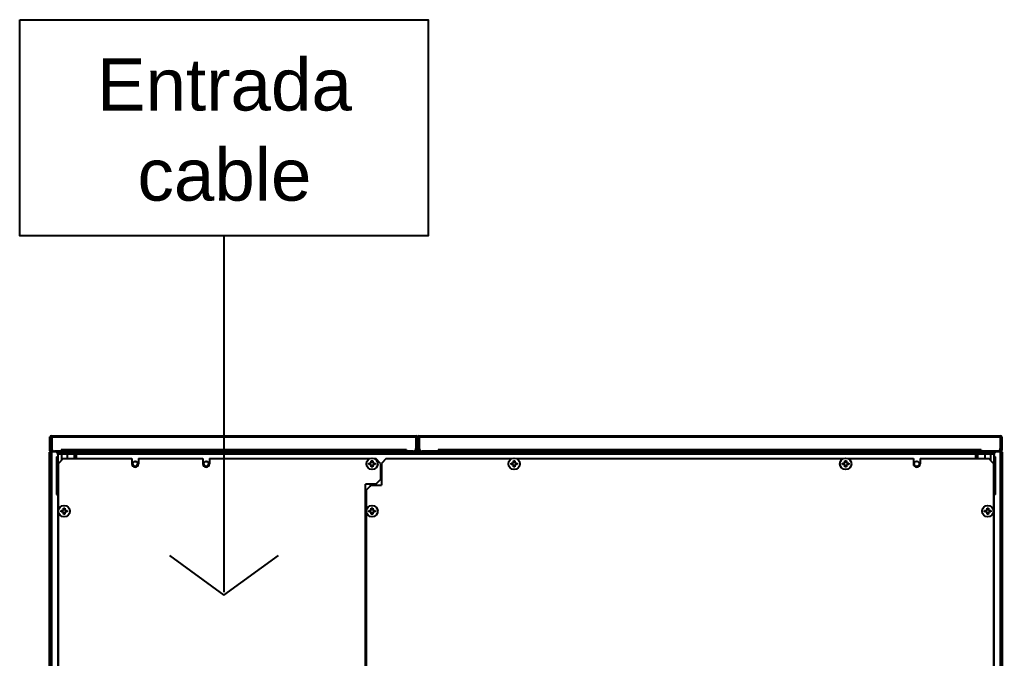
# Model space of a CAD drawing. Header units: millimetres. Extents: x -3 to 101, y -1 to 134.
# Drawn here: x -3.2 to 100.6, y 66.6 to 134.1 of the extents above; entities that cross this region are included whole.
import ezdxf
from ezdxf.enums import TextEntityAlignment as Align

# ---------------------------------------------------------------- set-up
doc = ezdxf.new("R2010")
doc.units = ezdxf.units.MM
doc.layers.add('DIMENSIONES', color=130, linetype='Continuous', lineweight=5)
doc.styles.get("Standard").update_dxf_attribs({"font": 'arial.ttf'})

msp = doc.modelspace()

# ---------------------------------------------------------------- linework, layer by layer
at = {"color": 7}
for p, q in [((18.41, 111.24), (18.41, 73.61)), ((12.64, 77.45), (18.41, 73.29)), ((18.41, 73.29), (24.18, 77.45))]:
    msp.add_line(p, q, dxfattribs=at)
for p, q in [((0.04, 88.54), (0.04, 90.02)), ((0.08, 90.02), (0.04, 90.02)), ((0.07, 89.88), (0.04, 89.88)), ((0.07, 88.6), (0.07, 89.96)), ((0.07, 89.96), (0.19, 89.96)), ((0.19, 88.74), (0.19, 89.96)), ((0.21, 89.88), (0.19, 89.88)), ((0.21, 90.1), (0.21, 89.98)), ((0.21, 90.1), (38.68, 90.1)), ((0.21, 88.72), (0.21, 89.98)), ((0.21, 89.98), (0.22, 89.98)), ((0.21, 89.96), (0.22, 89.96)), ((0.22, 90.1), (0.22, 88.78)), ((38.67, 89.96), (0.22, 89.96)), ((38.67, 90.1), (38.67, 88.78)), ((38.68, 89.98), (38.67, 89.98)), ((38.7, 89.88), (38.67, 89.88)), ((38.68, 90.1), (38.68, 89.98)), ((38.7, 89.96), (38.7, 88.74)), ((38.82, 89.96), (38.7, 89.96)), ((38.87, 90.02), (38.81, 90.02)), ((38.82, 89.96), (38.82, 88.6)), ((38.86, 89.88), (38.82, 89.88)), ((38.86, 88.59), (38.86, 89.96)), ((38.86, 89.96), (38.98, 89.96)), ((38.98, 88.59), (38.98, 89.96)), ((39.01, 89.88), (38.98, 89.88)), ((39, 90.1), (39, 89.98)), ((39, 90.1), (100.37, 90.1)), ((39, 89.98), (39.01, 89.98)), ((39.01, 90.1), (39.01, 88.78)), ((100.36, 89.96), (39.01, 89.96)), ((100.36, 90.1), (100.36, 88.78)), ((100.37, 89.98), (100.36, 89.98)), ((100.36, 89.96), (100.37, 89.96)), ((100.37, 90.1), (100.37, 89.98)), ((100.37, 89.97), (100.37, 88.72)), ((100.39, 89.88), (100.37, 89.88)), ((100.51, 89.96), (100.39, 89.96)), ((100.39, 89.96), (100.39, 88.74)), ((100.54, 90.02), (100.5, 90.02)), ((100.51, 89.96), (100.51, 88.6)), ((100.54, 89.88), (100.51, 89.88)), ((100.54, 88.54), (100.54, 90.02)), ((0, 3.4), (0, 88.4)), ((0, 88.4), (0.07, 88.4)), ((0.04, 88.54), (0.09, 88.54)), ((0.07, 88.74), (0.19, 88.74)), ((0.19, 88.6), (0.07, 88.6)), ((0.07, 3.34), (0.07, 88.46)), ((0.07, 88.46), (0.19, 88.46)), ((0.07, 88.45), (0.57, 88.45)), ((0.19, 88.46), (0.19, 88.45)), ((0.19, 88.45), (0.19, 3.35)), ((0.21, 88.6), (0.21, 88.72)), ((0.23, 88.72), (0.21, 88.72)), ((0.21, 88.6), (0.21, 88.48)), ((0.28, 88.6), (0.21, 88.6)), ((0.21, 88.6), (0.28, 88.6)), ((0.21, 88.48), (0.52, 88.48)), ((38.37, 88.48), (0.52, 88.48)), ((0.73, 88.4), (2.57, 88.4)), ((0.87, 88.2), (2.57, 88.2)), ((1.22, 88.62), (1.22, 88.48)), ((37.67, 88.62), (1.22, 88.62)), ((1.24, 88.2), (1.24, 87.55)), ((1.84, 88.2), (1.84, 87.7)), ((2.57, 88.4), (2.57, 88.2)), ((2.57, 88.4), (2.79, 88.4)), ((2.74, 88.48), (2.74, 88.4)), ((2.79, 88.4), (2.79, 88.48)), ((2.79, 87.7), (2.79, 88.4)), ((97.79, 88.4), (2.79, 88.4)), ((2.99, 88.4), (2.99, 88.48)), ((3.71, 88.48), (3.71, 88.4)), ((4.31, 88.48), (4.31, 88.4)), ((7.89, 88.48), (7.89, 88.4)), ((12.69, 88.4), (12.69, 88.48)), ((15.29, 88.48), (15.29, 88.4)), ((20.29, 88.4), (20.29, 88.48)), ((22.89, 88.48), (22.89, 88.4)), ((27.69, 88.4), (27.69, 88.48)), ((32.98, 88.48), (32.98, 88.45)), ((38.84, 88.45), (32.98, 88.45)), ((33.28, 88.48), (33.28, 88.45)), ((35.29, 88.4), (35.29, 88.45)), ((35.49, 88.4), (35.49, 88.45)), ((36.21, 88.45), (36.21, 88.4)), ((36.81, 88.45), (36.81, 88.4)), ((37.67, 88.62), (37.67, 88.48)), ((38.84, 88.57), (38.58, 88.57)), ((38.68, 88.6), (38.61, 88.6)), ((38.68, 88.72), (38.66, 88.72)), ((38.67, 88.78), (38.67, 88.72)), ((38.67, 88.6), (38.67, 88.57)), ((38.68, 88.6), (38.68, 88.72)), ((38.82, 88.74), (38.7, 88.74)), ((38.7, 88.6), (38.82, 88.6)), ((38.84, 88.45), (38.84, 88.57)), ((38.98, 88.59), (38.86, 88.59)), ((39.01, 88.54), (38.97, 88.54)), ((39.01, 88.62), (39.01, 88.78)), ((39.01, 88.64), (39.05, 88.64)), ((39.01, 88.5), (39.01, 88.62)), ((39.06, 88.62), (39.01, 88.62)), ((39.2, 88.5), (39.01, 88.5)), ((39.01, 88.5), (39.2, 88.5)), ((100.06, 88.48), (39.31, 88.48)), ((41.01, 88.62), (41.01, 88.48)), ((98.36, 88.62), (41.01, 88.62)), ((42.89, 88.48), (42.89, 88.4)), ((47.69, 88.4), (47.69, 88.48)), ((47.79, 88.48), (47.79, 88.4)), ((52.79, 88.4), (52.79, 88.48)), ((80.29, 88.48), (80.29, 88.4)), ((85.29, 88.4), (85.29, 88.48)), ((85.39, 88.48), (85.39, 88.4)), ((90.19, 88.4), (90.19, 88.48)), ((96.27, 88.48), (96.27, 88.4)), ((96.87, 88.48), (96.87, 88.4)), ((97.59, 88.48), (97.59, 88.4)), ((97.79, 88.48), (97.79, 88.4)), ((97.79, 88.4), (98.01, 88.4)), ((97.79, 87.7), (97.79, 88.4)), ((97.84, 88.48), (97.84, 88.4)), ((98.01, 88.4), (99.85, 88.4)), ((98.01, 88.4), (98.01, 88.2)), ((98.01, 88.2), (99.71, 88.2)), ((98.36, 88.62), (98.36, 88.48)), ((98.74, 88.2), (98.74, 87.7)), ((99.34, 88.2), (99.34, 87.53)), ((100.01, 88.45), (100.51, 88.45)), ((100.37, 88.48), (100.06, 88.48)), ((100.37, 88.6), (100.3, 88.6)), ((100.37, 88.72), (100.35, 88.72)), ((100.37, 88.6), (100.37, 88.72)), ((100.37, 88.6), (100.37, 88.48)), ((100.51, 88.74), (100.39, 88.74)), ((100.39, 88.6), (100.51, 88.6)), ((100.51, 88.46), (100.39, 88.46)), ((100.39, 88.46), (100.39, 88.45)), ((100.39, 3.35), (100.39, 88.45)), ((100.54, 88.54), (100.49, 88.54)), ((100.51, 3.34), (100.51, 88.46)), ((100.58, 88.4), (100.51, 88.4)), ((100.58, 3.4), (100.58, 88.4)), ((0, 88.1), (0.07, 88.1)), ((0.73, 87.9), (0.73, 83.9)), ((0.73, 87.9), (0.87, 87.9)), ((0.87, 88.15), (0.87, 3.65)), ((1.44, 87.7), (0.94, 87.2)), ((0.94, 49.2), (0.94, 87.2)), ((1.24, 87.55), (1.26, 87.52)), ((1.44, 87.7), (8.69, 87.7)), ((2.59, 88.18), (2.59, 87.7)), ((2.79, 88.18), (2.59, 88.18)), ((2.79, 88.18), (2.79, 87.7)), ((97.79, 88.18), (2.79, 88.18)), ((8.69, 87.7), (8.69, 87.15)), ((8.79, 87.15), (8.77, 87.15)), ((9.29, 87.15), (9.31, 87.15)), ((9.39, 87.7), (9.39, 87.15)), ((9.39, 87.7), (16.19, 87.7)), ((16.19, 87.7), (16.19, 87.15)), ((16.29, 87.15), (16.27, 87.15)), ((16.79, 87.15), (16.81, 87.15)), ((16.89, 87.7), (16.89, 87.15)), ((16.89, 87.7), (33.8, 87.7)), ((33.71, 87.08), (33.71, 87.22)), ((33.71, 87.22), (33.96, 87.22)), ((33.96, 87.22), (33.96, 87.47)), ((33.96, 87.47), (34.11, 87.47)), ((34.11, 87.47), (34.11, 87.22)), ((34.11, 87.22), (34.36, 87.22)), ((34.28, 87.7), (34.44, 87.7)), ((34.36, 87.22), (34.36, 87.08)), ((34.94, 87.2), (34.44, 87.7)), ((34.94, 87.2), (34.94, 85.5)), ((35.54, 87.7), (35.04, 87.2)), ((35.04, 87.2), (35.04, 84.9)), ((35.54, 87.7), (48.8, 87.7)), ((48.71, 87.08), (48.71, 87.22)), ((48.71, 87.22), (48.96, 87.22)), ((48.96, 87.22), (48.96, 87.47)), ((48.96, 87.47), (49.11, 87.47)), ((49.11, 87.47), (49.11, 87.22)), ((49.11, 87.22), (49.36, 87.22)), ((49.28, 87.7), (83.8, 87.7)), ((49.36, 87.22), (49.36, 87.08)), ((83.71, 87.08), (83.71, 87.22)), ((83.71, 87.22), (83.96, 87.22)), ((83.96, 87.22), (83.96, 87.47)), ((83.96, 87.47), (84.11, 87.47)), ((84.11, 87.47), (84.11, 87.22)), ((84.11, 87.22), (84.36, 87.22)), ((84.28, 87.7), (91.19, 87.7)), ((84.36, 87.22), (84.36, 87.08)), ((91.19, 87.7), (91.19, 87.15)), ((91.89, 87.7), (91.89, 87.15)), ((91.89, 87.7), (99.14, 87.7)), ((97.79, 88.18), (97.99, 88.18)), ((97.79, 87.7), (97.79, 88.18)), ((97.99, 87.7), (97.99, 88.18)), ((99.64, 87.2), (99.14, 87.7)), ((99.32, 87.52), (99.34, 87.54)), ((99.33, 87.51), (99.34, 87.53)), ((99.64, 87.2), (99.64, 58.95)), ((99.71, 3.65), (99.71, 88.15)), ((99.85, 87.9), (99.71, 87.9)), ((99.85, 83.9), (99.85, 87.9)), ((100.58, 88.1), (100.51, 88.1)), ((8.79, 87.14), (8.77, 87.14)), ((8.9, 86.94), (8.89, 86.92)), ((9.18, 86.94), (9.19, 86.92)), ((9.29, 87.14), (9.31, 87.14)), ((16.29, 87.14), (16.27, 87.14)), ((16.4, 86.94), (16.39, 86.92)), ((16.68, 86.94), (16.69, 86.92)), ((16.79, 87.14), (16.81, 87.14)), ((33.96, 87.08), (33.71, 87.08)), ((33.96, 86.83), (33.96, 87.08)), ((34.11, 86.83), (33.96, 86.83)), ((34.11, 87.08), (34.11, 86.83)), ((34.36, 87.08), (34.11, 87.08)), ((35.04, 86.12), (34.94, 86.12)), ((48.96, 87.08), (48.71, 87.08)), ((48.96, 86.83), (48.96, 87.08)), ((49.11, 86.83), (48.96, 86.83)), ((49.11, 87.08), (49.11, 86.83)), ((49.36, 87.08), (49.11, 87.08)), ((83.96, 87.08), (83.71, 87.08)), ((83.96, 86.83), (83.96, 87.08)), ((84.11, 86.83), (83.96, 86.83)), ((84.11, 87.08), (84.11, 86.83)), ((84.36, 87.08), (84.11, 87.08)), ((34.44, 85), (34.94, 85.5)), ((35.04, 85.9), (34.94, 85.9)), ((33.34, 51.2), (33.34, 85)), ((34.44, 85), (33.34, 85)), ((33.94, 84.9), (33.44, 84.4)), ((33.44, 58.95), (33.44, 84.4)), ((33.84, 84.8), (33.84, 84.83)), ((33.94, 84.9), (35.04, 84.9)), ((0.73, 83.9), (0.87, 83.9)), ((0.94, 83.6), (0.87, 83.6)), ((0.94, 83.4), (0.87, 83.4)), ((0.94, 83.4), (0.87, 83.4)), ((99.71, 83.6), (99.64, 83.6)), ((99.71, 83.4), (99.64, 83.4)), ((99.71, 83.4), (99.64, 83.4)), ((99.85, 83.9), (99.71, 83.9)), ((0.07, 82.9), (0, 82.9)), ((1.21, 82.08), (1.21, 82.22)), ((1.21, 82.22), (1.46, 82.22)), ((1.46, 82.08), (1.21, 82.08)), ((1.46, 82.22), (1.46, 82.47)), ((1.46, 82.47), (1.61, 82.47)), ((1.46, 81.83), (1.46, 82.08)), ((1.61, 82.47), (1.61, 82.22)), ((1.61, 82.22), (1.86, 82.22)), ((1.61, 82.08), (1.61, 81.83)), ((1.86, 82.08), (1.61, 82.08)), ((1.86, 82.22), (1.86, 82.08)), ((33.71, 82.08), (33.71, 82.22)), ((33.71, 82.22), (33.96, 82.22)), ((33.96, 82.08), (33.71, 82.08)), ((33.96, 82.22), (33.96, 82.47)), ((33.96, 82.47), (34.11, 82.47)), ((33.96, 81.83), (33.96, 82.08)), ((34.11, 82.47), (34.11, 82.22)), ((34.11, 82.22), (34.36, 82.22)), ((34.11, 82.08), (34.11, 81.83)), ((34.36, 82.08), (34.11, 82.08)), ((34.36, 82.22), (34.36, 82.08)), ((98.71, 82.22), (98.96, 82.22)), ((98.71, 82.08), (98.71, 82.22)), ((98.96, 82.08), (98.71, 82.08)), ((98.96, 82.47), (99.11, 82.47)), ((98.96, 82.22), (98.96, 82.47)), ((98.96, 81.83), (98.96, 82.08)), ((99.11, 82.47), (99.11, 82.22)), ((99.11, 82.22), (99.36, 82.22)), ((99.36, 82.08), (99.11, 82.08)), ((99.11, 82.08), (99.11, 81.83)), ((99.36, 82.22), (99.36, 82.08)), ((100.51, 82.9), (100.58, 82.9)), ((1.61, 81.83), (1.46, 81.83)), ((34.11, 81.83), (33.96, 81.83)), ((99.11, 81.83), (98.96, 81.83))]:
    msp.add_line(p, q)
msp.add_lwpolyline([(-3.16, 134.07), (39.98, 134.07), (39.98, 111.24), (-3.16, 111.24)], close=True, dxfattribs=at)
for points in [[(1.29, 87.55), (1.27, 87.55), (1.26, 87.55), (1.25, 87.55), (1.24, 87.55)], [(8.97, 86.89), (8.93, 86.92), (8.88, 86.96), (8.84, 87.01), (8.82, 87.06), (8.8, 87.12), (8.78, 87.18), (8.78, 87.22)], [(8.86, 87.35), (8.88, 87.36), (8.94, 87.39), (9, 87.4), (9.05, 87.4), (9.1, 87.4), (9.15, 87.38), (9.2, 87.36), (9.22, 87.35)], [(9.3, 87.22), (9.3, 87.17), (9.28, 87.11), (9.26, 87.05), (9.23, 87), (9.19, 86.96), (9.15, 86.92), (9.11, 86.89)], [(16.47, 86.89), (16.43, 86.92), (16.38, 86.96), (16.34, 87.01), (16.32, 87.06), (16.3, 87.12), (16.28, 87.18), (16.28, 87.22)], [(16.36, 87.35), (16.38, 87.36), (16.44, 87.39), (16.5, 87.4), (16.55, 87.4), (16.6, 87.4), (16.65, 87.38), (16.7, 87.36), (16.72, 87.35)], [(16.8, 87.22), (16.8, 87.17), (16.78, 87.11), (16.76, 87.05), (16.73, 87), (16.69, 86.96), (16.65, 86.92), (16.61, 86.89)], [(99.34, 87.54), (99.33, 87.55), (99.32, 87.55), (99.31, 87.55), (99.29, 87.55)], [(99.34, 87.53), (99.34, 87.53), (99.34, 87.54), (99.34, 87.54)]]:
    msp.add_lwpolyline(points)
for centre, radius in [((9.04, 87.15), 0.27), ((16.54, 87.15), 0.27), ((34.04, 87.15), 0.6), ((49.04, 87.15), 0.6), ((84.04, 87.15), 0.6), ((91.54, 87.15), 0.27), ((1.54, 82.15), 0.6), ((34.04, 82.15), 0.6), ((99.04, 82.15), 0.6)]:
    msp.add_circle(centre, radius)
for centre, radius, start, end in [((0.21, 89.96), 0.14, 90, 180), ((0.21, 89.96), 0.02, 90, 180), ((38.68, 89.96), 0.14, 0, 90), ((38.68, 89.96), 0.02, 0, 90), ((39, 89.96), 0.14, 90, 180), ((39, 89.96), 0.02, 90, 180), ((100.37, 89.96), 0.14, 0, 90), ((100.37, 89.96), 0.02, 0, 90), ((0.34, 88.7), 0.3, 180, 213.7878), ((0.18, 88.54), 0.14, 180, 218.0375), ((0.21, 88.74), 0.14, 180, 270), ((0.21, 88.46), 0.14, 90, 180), ((0.21, 88.74), 0.02, 180, 270), ((0.21, 88.46), 0.02, 90, 180), ((0.52, 88.78), 0.3, 180, 270), ((0.57, 88.15), 0.3, 0, 90), ((2.57, 88.18), 0.22, 0, 90), ((2.57, 88.18), 0.02, 0, 90), ((38.37, 88.78), 0.3, 270, 0), ((38.68, 88.74), 0.14, 270, 0), ((38.68, 88.74), 0.02, 270, 0), ((38.84, 88.59), 0.14, 270, 0), ((38.84, 88.59), 0.02, 270, 0), ((39.31, 88.78), 0.3, 180, 270), ((98.01, 88.18), 0.22, 90, 180), ((98.01, 88.18), 0.02, 90, 180), ((100.01, 88.15), 0.3, 90, 180), ((100.06, 88.78), 0.3, 270, 0), ((100.37, 88.74), 0.14, 270, 0), ((100.37, 88.74), 0.02, 270, 0), ((100.37, 88.46), 0.14, 0, 90), ((100.37, 88.46), 0.02, 0, 90), ((100.24, 88.7), 0.3, 326.2122, 0), ((100.4, 88.54), 0.14, 321.9625, 0), ((9.04, 87.15), 0.35, 180, 0), ((16.54, 87.15), 0.35, 180, 0), ((91.54, 87.15), 0.35, 180, 0), ((9.04, 87.15), 0.25, 183.0907, 236.9093), ((9.04, 87.15), 0.25, 303.0907, 356.9093), ((16.54, 87.15), 0.25, 183.0907, 236.9093), ((16.54, 87.15), 0.25, 303.0907, 356.9093), ((34.04, 84.65), 0.27, 68.2158, 158.2669)]:
    msp.add_arc(centre, radius, start, end)

# ---------------------------------------------------------------- texts
at = {"layer": 'DIMENSIONES', "color": 7, "linetype": 'Continuous', "lineweight": 18}
for s, p in [('Entrada', (18.46, 127.33)), ('cable', (18.46, 117.81))]:
    msp.add_text(s, height=5.5, dxfattribs=at).set_placement(p, align=Align.MIDDLE)

doc.saveas('drawing.dxf')
